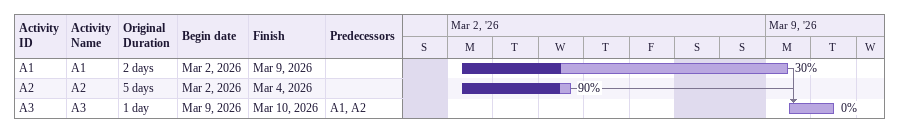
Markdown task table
| ID | Task | Original duration | Start | Finish | Predecessors | % complete |
|---|---|---|---|---|---|---|
| A1 | A1 | 2d | 2026-03-02 | 2026-03-09 |  | 30 |
| A2 | A2 | 5d | 2026-03-02 | 2026-03-04 |  | 90 |
| A3 | A3 | 1d | 2026-03-09 | 2026-03-10 | A1, A2 | 0 |
